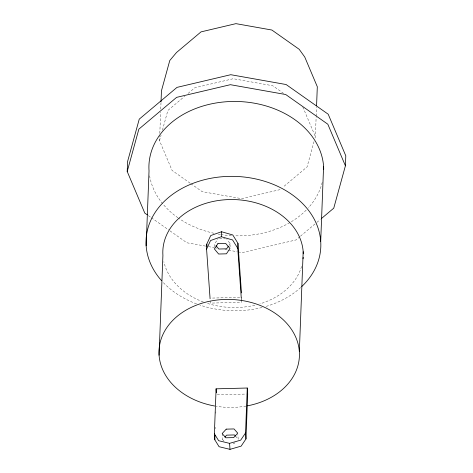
<?xml version="1.0" encoding="UTF-8"?>
<svg xmlns="http://www.w3.org/2000/svg" width="473" height="473" viewBox="0 0 473 473"><rect width="100%" height="100%" fill="white"/><g stroke="black" fill="none" stroke-linecap="round" stroke-linejoin="round"><path stroke-width="0.35" stroke-dasharray="2.37 1.77" d="M190.134 183.163L172.089 170.44L159.531 140.723L159.703 136.319M159.815 133.38L160.631 112.083M160.743 109.145L160.997 102.54M214.458 246.794L214.571 243.938L218.1 238.64M215.221 428.715L215.274 427.243M215.812 413.248L215.871 411.776M230.014 247.101L230.156 243.53L226.839 239.569M210.237 300.923L210.39 303.11L241.567 302.3L241.644 300.16M241.673 299.444L241.756 297.304L211.313 298.096M315 138.075L315.385 136.667L316.147 116.837M316.177 116.104L316.514 107.294M159.531 140.723L161.08 135.095M162.434 130.17L167.856 110.463L184.712 96.279M314.031 141.593L307.06 166.922L282.901 187.255M228.979 245.298L230.156 243.53M223.983 441.149L222.588 439.565L223.942 438.093M235.01 442.604L234.111 443.585L232.692 443.621M188.088 93.441L194.829 87.771L233.224 78.719L272.755 85.743L283.581 93.376M299.935 236.63L295.992 239.947L242.235 252.617L237.925 251.849M300.497 236.151L316.283 222.878M316.845 222.399L320.227 219.555M280.087 189.62L241.691 198.666L202.16 191.648L190.731 183.589M219.513 238.605L225.183 238.457M217.243 394.807L246.244 394.056M205.578 246.108L186.894 242.785L168.246 229.636M208.451 246.616L214.204 247.639M214.925 247.763L217.077 248.148M224.982 249.555L227.862 250.063M228.577 250.187L237.204 251.725M148.398 215.641L150.804 217.338M151.407 217.757L167.643 229.216M235.377 435.994L238.173 439.163L237.842 434.498M302.826 106.951L315.385 136.667M241.307 298.652L241.567 302.3M222.162 433.57L222.588 439.565M322.208 182.424A87.434 67.172 2.2 0 1 308.195 208.008M306.202 210.101A87.434 67.172 2.2 0 1 234.431 235.802M231.468 235.666A87.434 67.172 2.2 0 1 221.175 234.596M220.453 234.484A87.434 67.172 2.2 0 1 218.301 234.123M214.015 233.272A87.434 67.172 2.2 0 1 178.528 218.165M177.949 217.757A87.434 67.172 2.2 0 1 149.61 175.82M300.698 287.519A87.434 67.172 2.2 0 1 265.595 306.539M262.03 307.497A87.434 67.172 2.2 0 1 199.908 305.085M196.531 303.885A87.434 67.172 2.2 0 1 162.511 281.719M301.585 266.429A70.258 53.981 2.2 0 1 259.89 303.861M254.882 305.203A70.258 53.981 2.2 0 1 206.618 303.152M203.248 301.969A70.258 53.981 2.2 0 1 163.847 261.693M246.114 406.082A70.258 53.981 2.2 0 1 216.167 406.26"/><path stroke-width="0.71" d="M147.198 214.789L144.791 213.092L127.207 171.492L127.592 161.506L139.245 119.143L177.008 87.375L230.765 74.704L286.106 84.531L328.209 114.224L345.793 155.824L345.408 165.816L333.755 208.173L321.35 218.609M146.151 245.824L149.03 170.924A87.434 67.172 2.2 0 1 233.461 101.453A87.434 67.172 2.2 0 1 323.709 169.293M161.027 101.801L161.453 90.786L169.772 60.532L176.512 52.503L201.031 31.874L235.938 23.65L271.869 30.03L299.208 49.31L304.748 57.014L317.306 86.73L316.573 105.822M159.076 355.235L162.913 255.367A70.258 53.981 2.2 0 1 230.605 199.541A70.258 53.981 2.2 0 1 303.276 253.824M210.083 298.735L206.583 249.135L206.778 244.139L210.739 235.542L221.512 231.74L232.781 234.969L237.949 243.329L241.449 292.929M206.583 249.135L210.55 240.532L221.323 236.737L221.512 231.74M214.37 433.771L216.096 388.83L247.267 388.02L247.692 394.015L245.966 438.956L241.129 446.14L229.996 449.35L219.088 446.713L214.795 439.772L214.37 433.771L218.662 440.712L229.571 443.355L240.704 440.138L245.54 432.961L247.267 388.02M214.795 439.772L214.961 435.349M241.254 297.919L237.753 248.325L237.949 243.329M299.344 351.581L303.181 251.713M320.712 241.283L323.585 166.384M127.207 171.492L138.861 129.135L176.624 97.361L230.381 84.691L285.727 94.523L327.824 124.216L345.408 165.816M228.193 246.474L226.626 248.828L218.833 249.029L215.99 245.635M224.841 437.105L226.65 435.142L234.442 434.935L235.377 435.994M221.323 236.737L232.592 239.959L237.753 248.325M245.54 432.961L245.966 438.956M229.571 443.355L229.996 449.35M206.778 244.139L206.932 246.327M216.096 388.83L216.38 392.832M161.571 280.678A87.434 67.172 2.2 0 1 176.92 191.399A87.434 67.172 2.2 0 1 294.312 196.295A87.434 67.172 2.2 0 1 301.768 286.526M303.199 257.359A70.258 53.981 2.2 0 1 303.081 258.778M214.736 406.017A70.258 53.981 2.2 0 1 170.227 323.165A70.258 53.981 2.2 0 1 285.946 322.474A70.258 53.981 2.2 0 1 247.539 405.822M217.905 243.636L214.375 248.928L218.638 254.025L226.431 253.818L229.961 248.526L225.698 243.435L217.905 243.636M226.224 429.141L222.162 433.57L225.893 437.791L233.686 437.59L237.748 433.162L234.017 428.94L226.224 429.141"/></g></svg>
